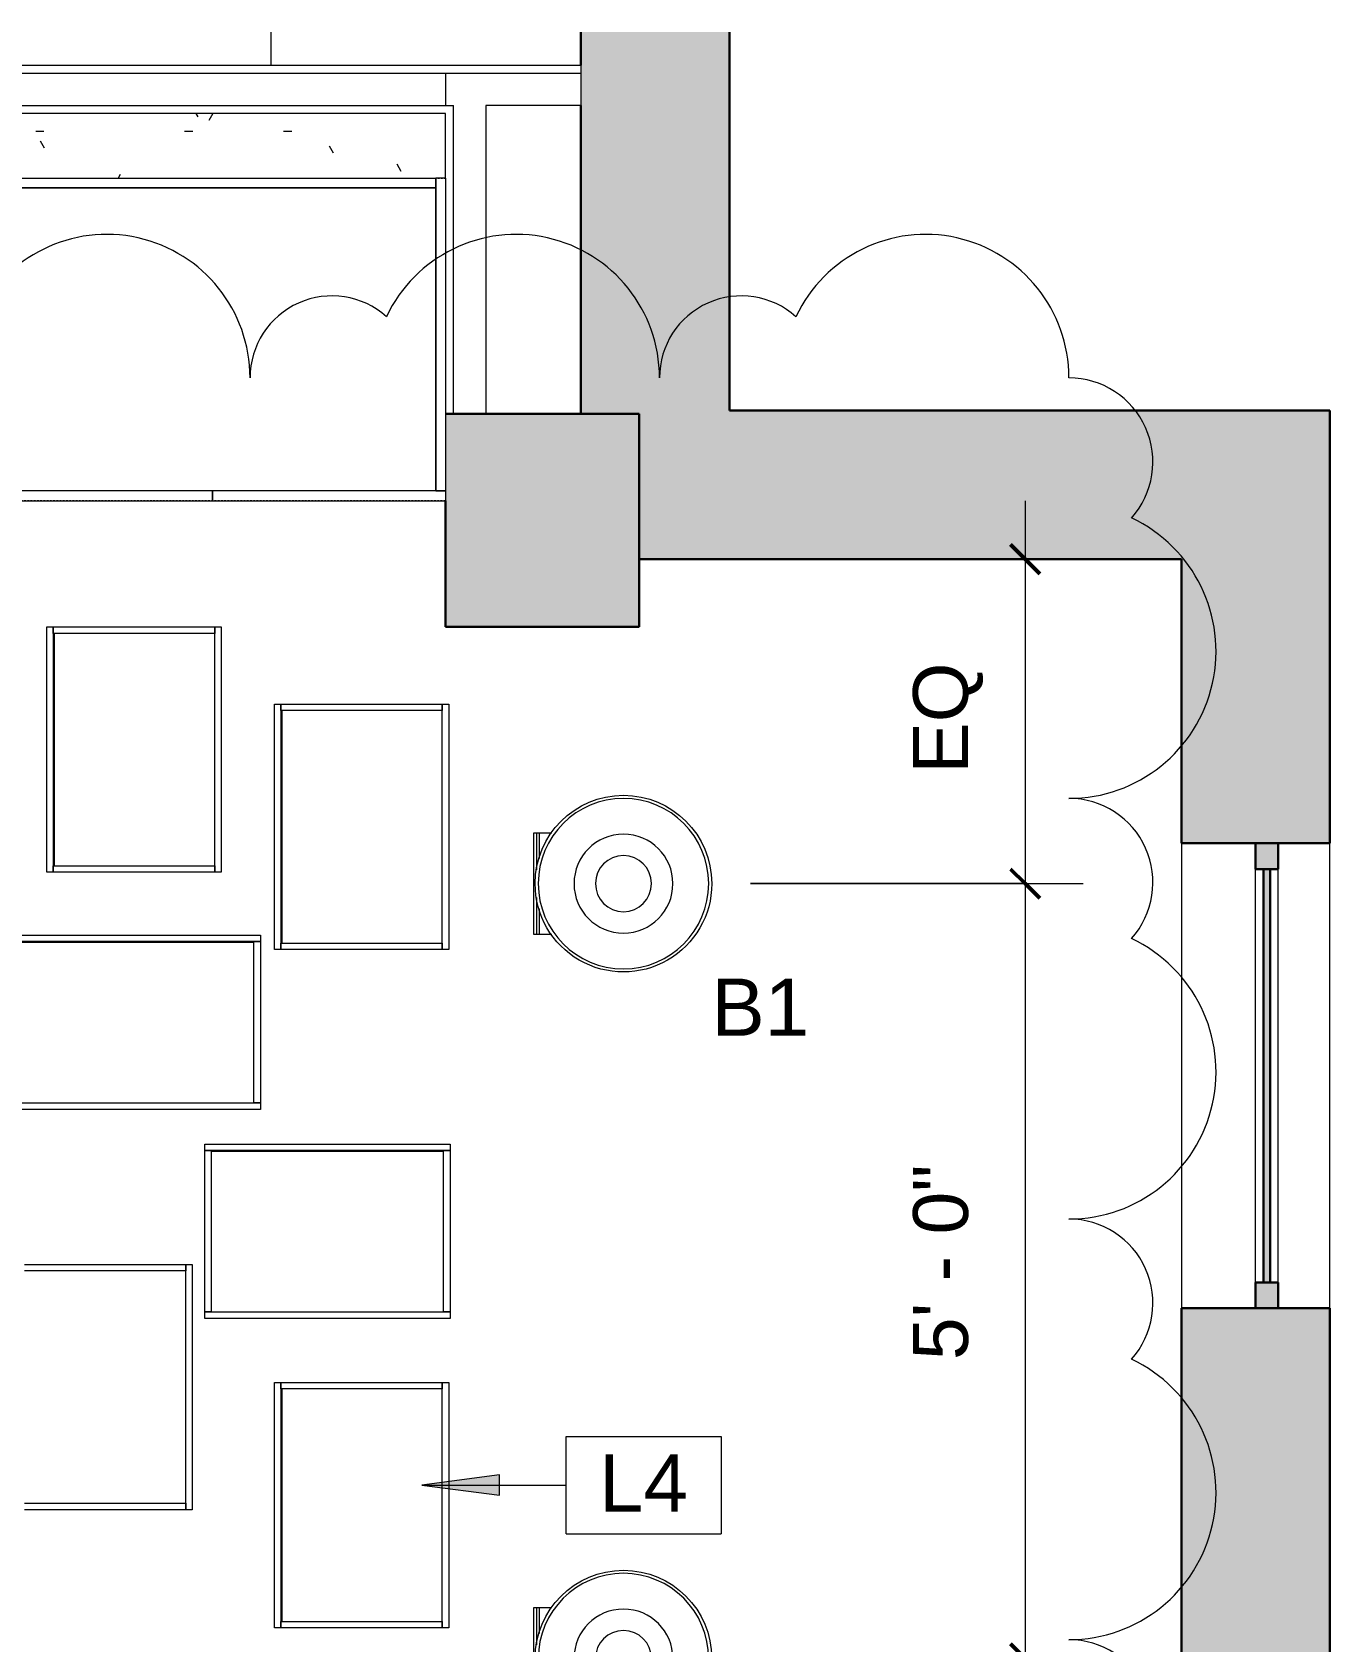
# Model space of a CAD drawing. Header units: inches. Extents: x 4387 to 7158, y 1246 to 2590.
# Drawn here: x 7057.7 to 7158.2, y 1457.4 to 1582.1 of the extents above; entities that cross this region are included whole.
import ezdxf

# ---------------------------------------------------------------- set-up
doc = ezdxf.new("R2010")
doc.units = ezdxf.units.IN
doc.header["$MEASUREMENT"] = 0
doc.linetypes.add('Dash', pattern=[0.25, 0.125, -0.125])
for name, color, linetype, lineweight in [('A-ANNO-DIMS', 211, 'Continuous', 9), ('A-ANNO-DIMS-48', 211, 'Continuous', 9), ('A-ANNO-KEYN', 231, 'Continuous', 9), ('A-CLNG', 13, 'Continuous', 13), ('A-CLNG-PATT', 13, 'Continuous', 13), ('A-GENM', 13, 'Continuous', 9), ('A-GLAZ-CURT', 52, 'Continuous', 13), ('A-GLAZ-CWMG', 51, 'Continuous', 13), ('A-WALL', 113, 'Continuous', 13), ('A-WALL-PATT', 111, 'Continuous', 13), ('E-LITE-EQPM', 33, 'Continuous', 9), ('E-LITE-EQPM-IDEN', 33, 'Continuous', 9), ('G-ANNO-REVC', 71, 'Continuous', 9), ('I-WALL', 2, 'Continuous', 13), ('Q-CASE', 31, 'Continuous', 9), ('Q-CASE-HDLN', 31, 'Dash', 9), ('S-COLS', 52, 'Continuous', 13)]:
    doc.layers.add(name, color=color, linetype=linetype, lineweight=lineweight)
doc.styles.add('Arial_1', font='arial.ttf', dxfattribs={"height": 4.425898})
doc.styles.add('Swis721 Lt BT_2', font='swissl.ttf', dxfattribs={"height": 4.257319})
doc.dimstyles.new('OTJ_-_3_32__Linear__1_2__Tolerance_1', dxfattribs={"dimscale": 12, "dimtxt": 4.5, "dimasz": 0.1875, "dimexe": 0.375, "dimexo": 0.25, "dimgap": 0.25, "dimtad": 1, "dimdec": 1, "dimrnd": 0.5, "dimzin": 3, "dimdsep": 46, "dimlunit": 4, "dimtxsty": 'Swis721 Lt BT_2', "dimblk1": 'OBLIQUE', "dimblk2": 'OBLIQUE', "dimsah": 1, "dimcen": 0.09, "dimdle": 0.375, "dimazin": 0, "dimtfac": 1, "dimtdec": 4, "dimtix": 1, "dimtmove": 0, "dimatfit": 3, "dimfxl": 1, "dimtvp": 1, "dimfrac": 2, "dimtolj": 1, "dimtzin": 0, "dimarcsym": 2})
doc.dimstyles.new('OTJ_-_3_32__Linear__1_2__Tolerance_3', dxfattribs={"dimscale": 12, "dimtxt": 4.5, "dimasz": 0.1875, "dimexe": 0.375, "dimexo": 0.25, "dimgap": 0.25, "dimtad": 1, "dimdec": 1, "dimrnd": 0.5, "dimzin": 3, "dimdsep": 46, "dimlunit": 4, "dimtxsty": 'Swis721 Lt BT_2', "dimblk1": 'OBLIQUE', "dimblk2": 'OBLIQUE', "dimsah": 1, "dimcen": 0.09, "dimdle": 0.375, "dimazin": 0, "dimtfac": 1, "dimtdec": 4, "dimtix": 1, "dimtmove": 0, "dimatfit": 3, "dimfxl": 1, "dimtvp": 1, "dimfrac": 2, "dimtolj": 1, "dimtzin": 0, "dimarcsym": 2})

# ---------------------------------------------------------------- blocks, each defined once
blk = doc.blocks.new('Concrete-Rectangular-Column - 15 x 16_5-5034465-3 - ENLARGED PLAN _ LOUNGE 1025')
at = {"layer": 'S-COLS', "lineweight": 18}
blk.add_hatch(color=50, dxfattribs=at).paths.add_polyline_path([(3, -8.25), (7.5, -8.25), (7.5, 8.25), (-7.5, 8.25), (-7.5, -8.25), (-2.81, -8.25)], flags=0)
at = {"layer": 'S-COLS', "color": 135, "lineweight": 30}
for p, q in [((-7.5, 8.25), (7.5, 8.25)), ((7.5, 8.25), (7.5, -8.25)), ((-7.5, -8.25), (-7.5, 1.5)), ((7.5, -8.25), (-7.5, -8.25))]:
    blk.add_line(p, q, dxfattribs=at)
blk = doc.blocks.new('Rectangular Mullion - 2_ x 1 3_4_-4406287-3 - ENLARGED PLAN _ LOUNGE 1025')
at = {"layer": 'A-GLAZ-CWMG', "lineweight": 18}
blk.add_hatch(color=50, dxfattribs=at).paths.add_polyline_path([(-2, -0.88), (0, -0.88), (0, 0.88), (-2, 0.88), (-2, -0.25)], flags=0)
at = {"layer": 'A-GLAZ-CWMG', "color": 135, "lineweight": 30}
for p, q in [((-2, 0.88), (0, 0.88)), ((-2, -0.88), (-2, 0.88)), ((0, 0.88), (0, -0.88)), ((0, -0.88), (-2, -0.88))]:
    blk.add_line(p, q, dxfattribs=at)
blk = doc.blocks.new('Rectangular Mullion - 3_ x 1 3_4_-4402381-3 - ENLARGED PLAN _ LOUNGE 1025')
at = {"layer": 'A-GLAZ-CWMG', "color": 215, "lineweight": 18}
for p, q in [((6064.46, 1289.03), (6032.46, 1289.03)), ((6064.46, 1287.28), (6032.46, 1287.28))]:
    blk.add_line(p, q, dxfattribs=at)
blk = doc.blocks.new('System Panel - Glazed-4406290-3 - ENLARGED PLAN _ LOUNGE 1025')
at = {"layer": 'A-GLAZ-CURT', "lineweight": 18}
blk.add_hatch(color=50, dxfattribs=at).paths.add_polyline_path([(16, 0.25), (-16, 0.25), (-16, -0.25), (16, -0.25)], flags=0)
at = {"layer": 'A-GLAZ-CURT', "color": 135, "lineweight": 30}
for p, q in [((-16, -0.25), (-16, 0.25)), ((-16, 0.25), (16, 0.25)), ((16, 0.25), (16, -0.25)), ((16, -0.25), (-16, -0.25))]:
    blk.add_line(p, q, dxfattribs=at)
blk = doc.blocks.new('Rectangular Mullion - 2_ x 1 3_4_-4406291-3 - ENLARGED PLAN _ LOUNGE 1025')
at = {"layer": 'A-GLAZ-CWMG', "lineweight": 18}
blk.add_hatch(color=50, dxfattribs=at).paths.add_polyline_path([(0, -0.88), (-2, -0.88), (-2, 0.88), (0, 0.88), (0, -0.25)], flags=0)
at = {"layer": 'A-GLAZ-CWMG', "color": 135, "lineweight": 30}
for p, q in [((0, 0.88), (-2, 0.88)), ((-2, 0.88), (-2, -0.88)), ((0, -0.88), (0, 0.88)), ((-2, -0.88), (0, -0.88))]:
    blk.add_line(p, q, dxfattribs=at)
blk = doc.blocks.new('Generic Models 1 - Generic Models 1-4984576-3 - ENLARGED PLAN _ LOUNGE 1025')
at = {"layer": 'A-CLNG', "lineweight": 18}
for p, q in [((6175.59, 1536.03), (6176.09, 1536.03)), ((6175.59, 1517.03), (6175.59, 1536.03)), ((6176.09, 1536.03), (6188.59, 1536.03)), ((6176.09, 1535.53), (6176.09, 1536.03)), ((6176.09, 1536.03), (6176.09, 1517.03)), ((6188.59, 1535.53), (6176.09, 1535.53)), ((6176.17, 1535.53), (6176.17, 1517.53)), ((6188.59, 1536.03), (6188.59, 1535.53)), ((6188.59, 1536.03), (6189.09, 1536.03)), ((6188.59, 1517.03), (6188.59, 1536.03)), ((6189.09, 1536.03), (6189.09, 1517.03)), ((6193.22, 1530.05), (6193.72, 1530.05)), ((6193.22, 1511.05), (6193.22, 1530.05)), ((6193.72, 1530.05), (6206.22, 1530.05)), ((6193.72, 1529.55), (6193.72, 1530.05)), ((6193.72, 1530.05), (6193.72, 1511.05)), ((6206.22, 1529.55), (6193.72, 1529.55)), ((6193.8, 1529.55), (6193.8, 1511.55)), ((6206.22, 1530.05), (6206.22, 1529.55)), ((6206.22, 1530.05), (6206.72, 1530.05)), ((6206.22, 1511.05), (6206.22, 1530.05)), ((6206.72, 1530.05), (6206.72, 1511.05)), ((6176.09, 1517.03), (6175.59, 1517.03)), ((6176.09, 1517.53), (6188.59, 1517.53)), ((6176.09, 1517.03), (6176.09, 1517.53)), ((6188.59, 1517.03), (6176.09, 1517.03)), ((6188.59, 1517.53), (6188.59, 1517.03)), ((6189.09, 1517.03), (6188.59, 1517.03)), ((6173.13, 1512.17), (6192.13, 1512.17)), ((6192.13, 1512.17), (6192.13, 1511.67)), ((6192.13, 1511.67), (6173.13, 1511.67)), ((6191.63, 1511.6), (6173.63, 1511.6)), ((6191.63, 1499.17), (6191.63, 1511.67)), ((6191.63, 1511.67), (6192.13, 1511.67)), ((6192.13, 1511.67), (6192.13, 1499.17)), ((6193.72, 1511.05), (6193.22, 1511.05)), ((6193.72, 1511.55), (6206.22, 1511.55)), ((6193.72, 1511.05), (6193.72, 1511.55)), ((6206.22, 1511.05), (6193.72, 1511.05)), ((6206.22, 1511.55), (6206.22, 1511.05)), ((6206.72, 1511.05), (6206.22, 1511.05)), ((6173.13, 1499.17), (6192.13, 1499.17)), ((6192.13, 1498.67), (6173.13, 1498.67)), ((6192.13, 1499.17), (6191.63, 1499.17)), ((6192.13, 1499.17), (6192.13, 1498.67)), ((6187.82, 1495.49), (6187.82, 1495.99)), ((6187.82, 1495.99), (6206.82, 1495.99)), ((6206.82, 1495.99), (6206.82, 1495.49)), ((6187.82, 1482.99), (6187.82, 1495.49)), ((6187.82, 1495.49), (6188.32, 1495.49)), ((6206.82, 1495.49), (6187.82, 1495.49)), ((6206.32, 1495.42), (6188.31, 1495.42)), ((6188.32, 1495.49), (6188.32, 1482.99)), ((6206.32, 1482.99), (6206.32, 1495.49)), ((6206.32, 1495.49), (6206.82, 1495.49)), ((6206.82, 1495.49), (6206.82, 1482.99)), ((6173.85, 1486.67), (6186.35, 1486.67)), ((6186.35, 1486.17), (6173.85, 1486.17)), ((6186.35, 1486.67), (6186.35, 1486.17)), ((6186.35, 1486.67), (6186.85, 1486.67)), ((6186.35, 1467.67), (6186.35, 1486.67)), ((6186.85, 1486.67), (6186.85, 1467.67)), ((6188.32, 1482.99), (6187.82, 1482.99)), ((6187.82, 1482.49), (6187.82, 1482.99)), ((6187.82, 1482.99), (6206.82, 1482.99)), ((6206.82, 1482.49), (6187.82, 1482.49)), ((6206.82, 1482.99), (6206.32, 1482.99)), ((6206.82, 1482.99), (6206.82, 1482.49)), ((6193.22, 1477.53), (6193.72, 1477.53)), ((6193.22, 1458.53), (6193.22, 1477.53)), ((6193.72, 1477.53), (6206.22, 1477.53)), ((6193.72, 1477.03), (6193.72, 1477.53)), ((6193.72, 1477.53), (6193.72, 1458.53)), ((6206.22, 1477.03), (6193.72, 1477.03)), ((6193.8, 1477.03), (6193.8, 1459.03)), ((6206.22, 1477.53), (6206.22, 1477.03)), ((6206.22, 1477.53), (6206.72, 1477.53)), ((6206.22, 1458.53), (6206.22, 1477.53)), ((6206.72, 1477.53), (6206.72, 1458.53)), ((6173.85, 1468.17), (6186.35, 1468.17)), ((6186.35, 1468.17), (6186.35, 1467.67)), ((6186.35, 1467.67), (6173.85, 1467.67)), ((6186.85, 1467.67), (6186.35, 1467.67)), ((6193.72, 1458.53), (6193.22, 1458.53)), ((6193.72, 1459.03), (6206.22, 1459.03)), ((6193.72, 1458.53), (6193.72, 1459.03)), ((6206.22, 1458.53), (6193.72, 1458.53)), ((6206.22, 1459.03), (6206.22, 1458.53)), ((6206.72, 1458.53), (6206.22, 1458.53))]:
    blk.add_line(p, q, dxfattribs=at)
blk = doc.blocks.new('L-Surface Mounted Downlight - B - DOWNLIGHT_ SURFACE MOUNTED-5054385-3 - ENLARGED PLAN _ LOUNGE 1025')
at = {"layer": 'A-GENM'}
for p, q in [((-6.96, 3.92), (-5.54, 3.92)), ((-6.96, -3.92), (-6.96, 3.92)), ((-6.7, 3.92), (-6.7, 1.07)), ((-6.54, 1.94), (-6.54, 3.92)), ((-6.7, -1.07), (-6.7, -3.92)), ((-6.54, -3.92), (-6.54, -1.94)), ((-5.54, -3.92), (-6.96, -3.92))]:
    blk.add_line(p, q, dxfattribs=at)
at = {"layer": 'E-LITE-EQPM'}
for radius in [6.6, 3.83, 2.17]:
    blk.add_circle((0, 0), radius, dxfattribs=at)
for start, end in [(360, 180), (180, 360)]:
    blk.add_arc((0, 0), 6.84, start, end, dxfattribs=at)
blk = doc.blocks.new('CW Cupbd Ohead - 22_h x 25_d - 2 Doors-6283917-3 - ENLARGED PLAN _ LOUNGE 1025')
at = {"layer": 'Q-CASE'}
for p, q in [((2.75, -2.36), (2, -2.36)), ((2, -26.57), (2, -2.36)), ((2.75, -26.57), (2.75, -2.36)), ((2.75, -3.11), (2.75, -2.36)), ((2.75, -2.36), (37.34, -2.36)), ((38.09, -2.36), (37.34, -2.36)), ((37.34, -26.57), (37.34, -2.36)), ((37.34, -2.36), (37.34, -3.11)), ((38.09, -2.36), (38.09, -26.57)), ((37.34, -3.11), (2.75, -3.11)), ((2.75, -26.57), (2.75, -3.11)), ((2.75, -3.11), (37.34, -3.11)), ((37.34, -3.11), (37.34, -26.57)), ((20.04, -26.57), (2, -26.57)), ((2, -26.61), (2, -26.57)), ((2, -26.57), (2.75, -26.57)), ((2.09, -27.36), (20.04, -27.36)), ((37.34, -26.57), (2.75, -26.57)), ((20.04, -27.36), (20.04, -26.57)), ((38.09, -26.57), (20.04, -26.57)), ((20.04, -26.57), (20.04, -27.36)), ((20.04, -27.36), (38.09, -27.36)), ((37.34, -26.57), (38.09, -26.57)), ((38.09, -26.57), (38.09, -27.36))]:
    blk.add_line(p, q, dxfattribs=at)
at = {"layer": 'Q-CASE-HDLN'}
for p, q in [((2, -26.61), (2, -2.36)), ((2, -2.36), (38.09, -2.36)), ((38.09, -2.36), (38.09, -27.36)), ((38.09, -27.36), (2.09, -27.36))]:
    blk.add_line(p, q, dxfattribs=at)
blk = doc.blocks.new('Keynote Tag - Keynote Number - Boxed-135510-3 - ENLARGED PLAN _ LOUNGE 1025')
at = {"layer": 'A-ANNO-KEYN'}
for p, q in [((-0.125, -0.0792), (-0.125, 0.0781)), ((-0.125, 0.0781), (0.125, 0.0781)), ((0.125, 0.0781), (0.125, -0.0792)), ((-0.125, -0.0792), (0.125, -0.0792))]:
    blk.add_line(p, q, dxfattribs=at)
blk = doc.blocks.new('DIMBLOCK2-3 - ENLARGED PLAN _ LOUNGE 1025')
at = {"layer": 'A-ANNO-DIMS-48'}
for p, q in [((7134.6, 1520.65), (7134.6, 1456.15)), ((7113.34, 1516.15), (7139.1, 1516.15)), ((7134.6, 1516.15), (7113.34, 1516.15)), ((7113.34, 1456.15), (7139.1, 1456.15)), ((7134.6, 1456.15), (7113.34, 1456.15))]:
    blk.add_line(p, q, dxfattribs=at)
at = {"layer": 'A-ANNO-DIMS-48', "lineweight": 50}
for p, q in [((7134.6, 1516.15), (7133.48, 1517.28)), ((7134.6, 1516.15), (7135.73, 1515.03)), ((7134.6, 1456.15), (7133.48, 1457.28)), ((7134.6, 1456.15), (7135.73, 1455.03))]:
    blk.add_line(p, q, dxfattribs=at)
at = {"layer": 'A-ANNO-DIMS-48', "color": 0, "insert": (7125.92, 1479.26), "char_height": 4.257, "width": 16.5429, "attachment_point": 1, "rotation": 90, "line_spacing_factor": 1.00667, "style": 'Swis721 Lt BT_2'}
blk.add_mtext('5\' - 0"', dxfattribs=at)
blk = doc.blocks.new('_Oblique')
at = {"color": 0, "linetype": 'ByBlock', "lineweight": -2}
blk.add_line((-0.5, -0.5), (0.5, 0.5), dxfattribs=at)
blk = doc.blocks.new('DIMBLOCK6-3 - ENLARGED PLAN _ LOUNGE 1025')
at = {"layer": 'A-ANNO-DIMS-48'}
for p, q in [((7134.6, 1545.78), (7134.6, 1511.65)), ((7133.2, 1541.28), (7139.1, 1541.28)), ((7134.6, 1541.28), (7133.2, 1541.28)), ((7113.34, 1516.15), (7139.1, 1516.15)), ((7134.6, 1516.15), (7113.34, 1516.15))]:
    blk.add_line(p, q, dxfattribs=at)
at = {"layer": 'A-ANNO-DIMS-48', "lineweight": 50}
for p, q in [((7134.6, 1541.28), (7133.48, 1542.4)), ((7134.6, 1541.28), (7135.73, 1540.15)), ((7134.6, 1516.15), (7133.48, 1517.28)), ((7134.6, 1516.15), (7135.73, 1515.03))]:
    blk.add_line(p, q, dxfattribs=at)
at = {"layer": 'A-ANNO-DIMS-48', "color": 0, "insert": (7125.92, 1524.68), "char_height": 4.257, "width": 9.6857, "attachment_point": 1, "rotation": 90, "line_spacing_factor": 1.00667, "style": 'Swis721 Lt BT_2'}
blk.add_mtext('EQ', dxfattribs=at)
blk = doc.blocks.new('Family - ___-6309943-3 - ENLARGED PLAN _ LOUNGE 1025')
at = {"layer": 'G-ANNO-REVC'}
for centre, radius, start, end in [((6180.23, 1555.32), 11.1, 0, 154.7912), ((6211.94, 1555.32), 11.1, 0, 154.7912), ((6243.65, 1555.32), 11.1, 0, 154.7912), ((6197.67, 1555.32), 6.34, 48.1897, 180), ((6229.38, 1555.32), 6.34, 48.1897, 180), ((6254.75, 1548.8), 6.51, 318.1897, 90), ((6254.75, 1534.15), 11.4, 270, 64.7912), ((6254.75, 1516.24), 6.51, 318.1897, 90), ((6254.75, 1501.58), 11.4, 270, 64.7912), ((6254.75, 1483.67), 6.51, 318.1897, 90), ((6254.75, 1469.01), 11.4, 270, 64.7912), ((6254.75, 1451.1), 6.51, 318.1897, 90)]:
    blk.add_arc(centre, radius, start, end, dxfattribs=at)

msp = doc.modelspace()

# ---------------------------------------------------------------- hatches: boundary and pattern name
at = {"layer": 'A-ANNO-KEYN'}
msp.add_hatch(color=256, dxfattribs=at).paths.add_polyline_path([(7087.88, 1469.58), (7093.88, 1468.79), (7093.88, 1470.37)], flags=0)
at = {"layer": 'A-CLNG-PATT', "lineweight": 18}
h = msp.add_hatch(dxfattribs=at)
h.set_pattern_fill('FP_45', color=256, style=0, pattern_type=2)
h.set_pattern_definition([(0, (7076.2, 1664.493), (0, -24), []), (270, (7076.2, 1664.493), (-24, -1e-15), [])])
h.paths.add_polyline_path([(7089.7, 1579.53), (7100.2, 1579.53), (7100.2, 1582.08), (6934.97, 1582.08), (6935.33, 1579.53), (7088.52, 1579.53)], flags=0)
h = msp.add_hatch(dxfattribs=at)
h.set_pattern_fill('FP_47', color=256, style=0, pattern_type=2)
h.set_pattern_definition([(0, (883.241, 0), (15.36, 3.84), [0.634, -10.886, 0.634, -10.886, -61.44]), (0, (883.241, 0), (15.36, 3.84), [-23.04, 0.634, -22.406, 0.634, -10.886, -26.88]), (0, (883.241, 0), (15.36, 3.84), [-57.6, 0.634, -7.046, 0.634, -18.566]), (120, (889.001, 1.92), (-11.0055376, 11.3821502), [0.634, -10.886, 0.634, -10.886, -61.44]), (120, (889.001, 1.92), (-11.0055376, 11.3821502), [-23.04, 0.634, -22.406, 0.634, -10.886, -26.88]), (120, (889.001, 1.92), (-11.0055376, 11.3821502), [-57.6, 0.634, -7.046, 0.634, -18.566]), (240, (890.921, 9.6), (-4.3544624, -15.2221502), [0.634, -10.886, 0.634, -10.886, -61.44]), (240, (890.921, 9.6), (-4.3544624, -15.2221502), [-23.04, 0.634, -22.406, 0.634, -10.886, -26.88]), (240, (890.921, 9.6), (-4.3544624, -15.2221502), [-57.6, 0.634, -7.046, 0.634, -18.566])])
h.paths.add_polyline_path([(6998.66, 1549.53), (7026.7, 1549.53), (7026.7, 1555.9), (6943.62, 1555.9), (6943.62, 1549.53), (6997.91, 1549.53)], flags=0)
h.paths.add_polyline_path([(7053.7, 1570.78), (7089.7, 1570.78), (7089.7, 1575.78), (7053.7, 1575.78)], flags=0)
at = {"layer": 'A-WALL-PATT', "lineweight": 9}
for points in [[(7111.7, 1541.28), (7111.7, 1582.08), (7100.2, 1582.08), (7100.2, 1552.53), (7104.7, 1552.53), (7104.7, 1541.28)], [(7158.2, 1541.28), (7158.2, 1552.78), (7111.7, 1552.78), (7111.7, 1541.28), (7146.7, 1541.28)]]:
    msp.add_hatch(color=7, dxfattribs=at).paths.add_polyline_path(points, flags=0)
h = msp.add_hatch(color=7, dxfattribs=at)
h.paths.add_polyline_path([(7148.87, 1283.28), (7158.2, 1283.28), (7158.2, 1316.78), (7146.7, 1316.78), (7146.7, 1283.28)], flags=0)
h.paths.add_polyline_path([(7158.2, 1352.78), (7158.2, 1382.28), (7146.7, 1382.28), (7146.7, 1352.78)], flags=0)
h.paths.add_polyline_path([(7158.2, 1454.28), (7158.2, 1483.28), (7146.7, 1483.28), (7146.7, 1454.28)], flags=0)
h.paths.add_polyline_path([(7158.2, 1519.28), (7158.2, 1541.28), (7146.7, 1541.28), (7146.7, 1519.28)], flags=0)

# ---------------------------------------------------------------- linework, layer by layer
at = {"layer": 'A-ANNO-KEYN'}
for p, q in [((7093.88, 1470.37), (7087.88, 1469.58)), ((7087.88, 1469.58), (7093.88, 1468.79)), ((7087.88, 1469.58), (7099.05, 1469.58)), ((7093.88, 1468.79), (7093.88, 1470.37))]:
    msp.add_line(p, q, dxfattribs=at)
at = {"layer": 'A-WALL', "color": 135, "lineweight": 30}
for p, q in [((7100.2, 1579.53), (7100.2, 1582.08)), ((7111.7, 1582.08), (7111.7, 1552.78)), ((7100.2, 1552.53), (7100.2, 1576.4)), ((7111.7, 1552.78), (7158.2, 1552.78)), ((7158.2, 1552.78), (7158.2, 1519.28)), ((7146.7, 1541.28), (7104.7, 1541.28)), ((7146.7, 1519.28), (7146.7, 1541.28)), ((7158.2, 1519.28), (7146.7, 1519.28)), ((7146.7, 1454.28), (7146.7, 1483.28)), ((7146.7, 1483.28), (7158.2, 1483.28)), ((7158.2, 1483.28), (7158.2, 1454.28))]:
    msp.add_line(p, q, dxfattribs=at)
at = {"layer": 'A-WALL', "lineweight": 18}
for p, q in [((7100.2, 1579.53), (7100.2, 1576.4)), ((6932.26, 1578.9), (7100.2, 1578.9)), ((7089.7, 1578.9), (7089.7, 1576.4)), ((7053.07, 1576.4), (7090.32, 1576.4)), ((7090.32, 1552.53), (7090.32, 1576.4))]:
    msp.add_line(p, q, dxfattribs=at)
at = {"layer": 'A-WALL', "color": 215, "lineweight": 18}
for p, q in [((7146.7, 1519.28), (7146.7, 1483.28)), ((7158.2, 1483.28), (7158.2, 1519.28))]:
    msp.add_line(p, q, dxfattribs=at)
at = {"layer": 'I-WALL', "lineweight": 18}
for p, q in [((6935.33, 1579.53), (7100.2, 1579.53)), ((7089.7, 1575.78), (7053.7, 1575.78)), ((7089.7, 1570.78), (7089.7, 1575.78)), ((7092.82, 1576.4), (7092.82, 1552.53)), ((7100.2, 1576.4), (7092.82, 1576.4))]:
    msp.add_line(p, q, dxfattribs=at)

# ---------------------------------------------------------------- block references
at = {"layer": 'A-ANNO-KEYN', "xscale": 47.99999999999997, "yscale": 47.99999999999997, "zscale": 47.99999999999997}
msp.add_blockref('Keynote Tag - Keynote Number - Boxed-135510-3 - ENLARGED PLAN _ LOUNGE 1025', (7105.05, 1469.6), dxfattribs=at)
at = {"layer": 'A-CLNG', "lineweight": 18}
msp.add_blockref('Generic Models 1 - Generic Models 1-4984576-3 - ENLARGED PLAN _ LOUNGE 1025', (883.24, 0), dxfattribs=at)
at = {"layer": 'A-GLAZ-CURT', "color": 215, "lineweight": 18, "rotation": 89.99999999999933}
msp.add_blockref('System Panel - Glazed-4406290-3 - ENLARGED PLAN _ LOUNGE 1025', (7153.32, 1501.28), dxfattribs=at)
at = {"layer": 'A-GLAZ-CWMG', "color": 215, "lineweight": 18, "extrusion": (0, 0, -1), "rotation": 90.00000000000067}
msp.add_blockref('Rectangular Mullion - 2_ x 1 3_4_-4406291-3 - ENLARGED PLAN _ LOUNGE 1025', (-7153.32, 1519.28), dxfattribs=at)
at = {"layer": 'A-GLAZ-CWMG', "color": 215, "lineweight": 18}
for name, p, rotation in [('Rectangular Mullion - 3_ x 1 3_4_-4402381-3 - ENLARGED PLAN _ LOUNGE 1025', (5865.17, 7549.74), 269.9999999999997), ('Rectangular Mullion - 2_ x 1 3_4_-4406287-3 - ENLARGED PLAN _ LOUNGE 1025', (7153.32, 1483.28), 269.9999999999993)]:
    msp.add_blockref(name, p, dxfattribs=dict(at, rotation=rotation))
at = {"layer": 'E-LITE-EQPM', "extrusion": (0, 0, -1), "rotation": 180}
for p in [(-7103.49, 1516.15), (-7103.49, 1456.15)]:
    msp.add_blockref('L-Surface Mounted Downlight - B - DOWNLIGHT_ SURFACE MOUNTED-5054385-3 - ENLARGED PLAN _ LOUNGE 1025', p, dxfattribs=at)
at = {"layer": 'Q-CASE'}
msp.add_blockref('CW Cupbd Ohead - 22_h x 25_d - 2 Doors-6283917-3 - ENLARGED PLAN _ LOUNGE 1025', (7051.61, 1573.14), dxfattribs=at)
at = {"layer": 'S-COLS', "color": 215, "lineweight": 18}
msp.add_blockref('Concrete-Rectangular-Column - 15 x 16_5-5034465-3 - ENLARGED PLAN _ LOUNGE 1025', (7097.2, 1544.28), dxfattribs=at)

# ---------------------------------------------------------------- texts
at = {"layer": 'E-LITE-EQPM-IDEN', "insert": (7114.09, 1508.8), "char_height": 4.426, "width": 9.018, "attachment_point": 2, "line_spacing_factor": 0.938532, "style": 'Arial_1'}
msp.add_mtext('B1', dxfattribs=at)

# ---------------------------------------------------------------- dimensions: what is measured, and where the dimension line sits
at = {"layer": 'A-ANNO-DIMS'}
dim = msp.add_linear_dim(base=(7134.6, 1516.15), p1=(7136.2, 1541.28), p2=(7110.34, 1516.15), angle=90, text='EQ', dimstyle='OTJ_-_3_32__Linear__1_2__Tolerance_3', override={"dimpost": '<>', "dimfxl": 36.055597}, dxfattribs=at)
dim.commit()
dim.dimension.update_dxf_attribs({"geometry": 'DIMBLOCK6-3 - ENLARGED PLAN _ LOUNGE 1025', "text_midpoint": (7129.26, 1528.72)})

# ---------------------------------------------------------------- next in the draw order: texts
at = {"layer": 'A-ANNO-KEYN', "insert": (7105.04, 1471.96), "char_height": 4.426, "width": 8.208, "attachment_point": 2, "line_spacing_factor": 0.938532, "style": 'Arial_1', "bg_fill": 3, "box_fill_scale": 1.25, "bg_fill_color": 0, "bg_fill_transparency": 0}
msp.add_mtext('L4', dxfattribs=at)

# ---------------------------------------------------------------- next in the draw order: block references
at = {"layer": 'G-ANNO-REVC'}
msp.add_blockref('Family - ___-6309943-3 - ENLARGED PLAN _ LOUNGE 1025', (883.24, 0), dxfattribs=at)

# ---------------------------------------------------------------- next in the draw order: dimensions: what is measured, and where the dimension line sits
at = {"layer": 'A-ANNO-DIMS'}
dim = msp.add_linear_dim(base=(7134.6, 1456.15), p1=(7110.34, 1516.15), p2=(7110.34, 1456.15), angle=90, dimstyle='OTJ_-_3_32__Linear__1_2__Tolerance_1', override={"dimpost": '<>', "dimfxl": 60}, dxfattribs=at)
dim.commit()
dim.dimension.update_dxf_attribs({"geometry": 'DIMBLOCK2-3 - ENLARGED PLAN _ LOUNGE 1025', "text_midpoint": (7129.42, 1486.15)})

doc.saveas('drawing.dxf')
